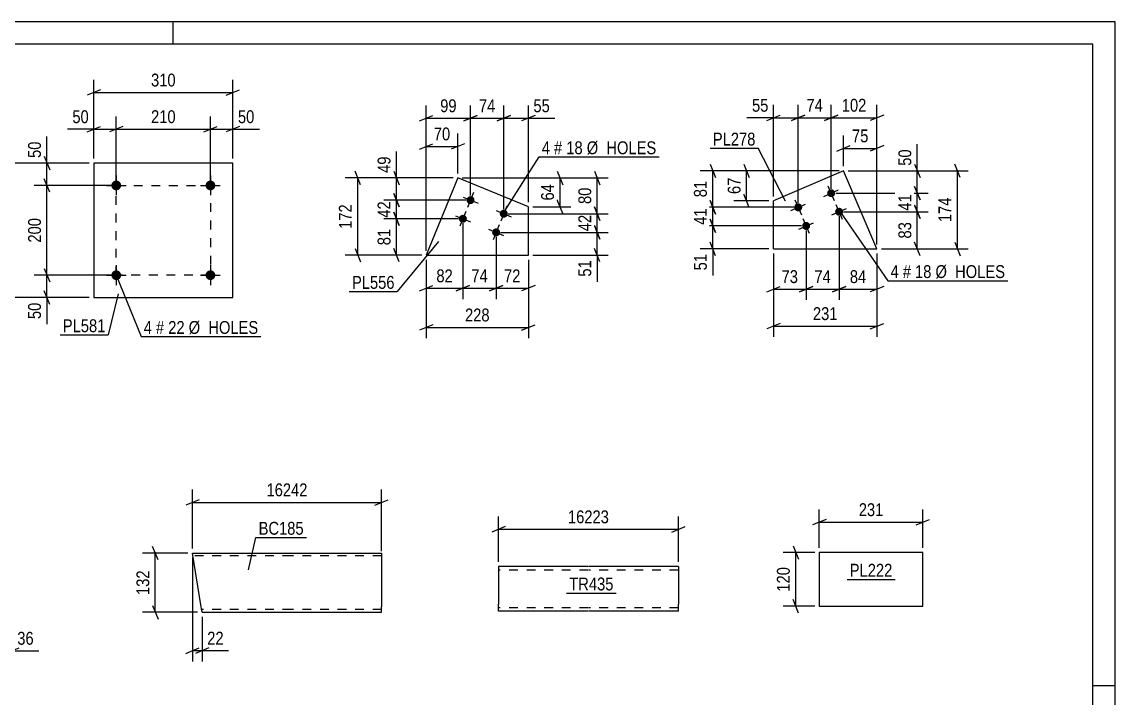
# Model space of a CAD drawing. Header units: millimetres. Extents: x 0 to 1797, y -6 to 560.
# Drawn here: x 176.3 to 420, y 146.3 to 297 of the extents above; entities that cross this region are included whole.
import ezdxf

# ---------------------------------------------------------------- set-up
doc = ezdxf.new("R2010")
doc.units = ezdxf.units.MM
doc.linetypes.add('DXK_LINE_DOT2', pattern=[3.9198, 1.9599, -1.9599])
doc.styles.add('Arial Narrow', font='ARIALN.TTF', dxfattribs={"height": 0.2})

# ---------------------------------------------------------------- blocks, each defined once
blk = doc.blocks.new('Unknown-814276781-1133')
at = {"color": 5, "linetype": 'Continuous'}
for p, q in [((420, 297), (0, 297)), ((210, 292), (210, 297)), ((420, 0), (420, 297)), ((415, 292), (5, 292)), ((415, 5), (415, 292)), ((420, 149), (415, 149))]:
    blk.add_line(p, q, dxfattribs=at)
blk = doc.blocks.new('Part-814276781-6972 - 6968')
at = {"color": 2, "linetype": 'Continuous'}
for p, q in [((354.05, 178.75), (354.05, 166.75)), ((377.13, 178.75), (354.05, 178.75)), ((377.13, 166.75), (377.13, 178.75)), ((354.05, 166.75), (377.13, 166.75))]:
    blk.add_line(p, q, dxfattribs=at)
blk = doc.blocks.new('Part-814276781-7066 - 7060')
at = {"color": 2, "linetype": 'Continuous'}
for p, q in [((273.45, 262.21), (266.43, 244.99)), ((289.2, 255.8), (273.45, 262.21)), ((289.2, 244.99), (289.2, 255.8)), ((266.43, 244.99), (289.2, 244.99))]:
    blk.add_line(p, q, dxfattribs=at)
blk = doc.blocks.new('Bolt-814276781-7099 - 7060')
at = {"linetype": 'Continuous'}
for points in [[(277.13, 256.93, -1), (275.47, 257.61, -1)], [(275.43, 252.77, -1), (273.77, 253.45, -1)], [(284.54, 253.91, -1), (282.87, 254.59, -1)], [(282.84, 249.75, -1), (281.18, 250.43, -1)]]:
    blk.add_hatch(color=1, dxfattribs=at).paths.add_polyline_path(points)
at = {"color": 1, "linetype": 'Continuous'}
for p, q in [((276.98, 258.94), (275.62, 255.61)), ((274.63, 257.95), (277.97, 256.59)), ((284.39, 255.92), (283.03, 252.59)), ((272.93, 253.79), (276.27, 252.43)), ((275.28, 254.77), (273.92, 251.44)), ((282.04, 254.93), (285.37, 253.57)), ((282.69, 251.75), (281.33, 248.42)), ((280.34, 250.77), (283.68, 249.41))]:
    blk.add_line(p, q, dxfattribs=at)
blk = doc.blocks.new('Part-814276781-12840 - 12839')
at = {"color": 2, "linetype": 'Continuous'}
for p, q in [((214.31, 178.6), (236.37, 178.6)), ((216.28, 166.6), (214.31, 178.6)), ((236.47, 178.6), (256.47, 178.6)), ((256.47, 178.6), (256.47, 178.51)), ((256.47, 178.51), (256.47, 177.86)), ((256.47, 177.86), (256.47, 166.6)), ((216.42, 165.75), (216.28, 166.6)), ((216.46, 165.49), (216.42, 165.75)), ((256.47, 165.4), (256.47, 166.6)), ((216.47, 165.4), (216.46, 165.49)), ((216.47, 165.4), (236.37, 165.4)), ((236.47, 165.4), (256.47, 165.4))]:
    blk.add_line(p, q, dxfattribs=at)
at = {"color": 7, "linetype": 'DXK_LINE_DOT2'}
for p, q in [((236.37, 178), (214.41, 178)), ((256.47, 178), (236.47, 178)), ((256.47, 178.25), (256.47, 177.86)), ((236.37, 166), (216.37, 166)), ((216.47, 165.4), (216.42, 165.75)), ((256.47, 166), (236.47, 166)), ((256.47, 165.49), (256.47, 165.75)), ((256.47, 165.4), (256.47, 165.49))]:
    blk.add_line(p, q, dxfattribs=at)
blk = doc.blocks.new('Part-814276781-1967 - 1957')
at = {"color": 2, "linetype": 'Continuous'}
for p, q in [((302.54, 175.63), (282.54, 175.63)), ((282.54, 175.63), (282.54, 167.23)), ((322.64, 175.63), (302.64, 175.63)), ((322.64, 175.63), (322.64, 167.23)), ((282.54, 166.1), (282.54, 167.23)), ((282.54, 165.63), (282.54, 166.1)), ((322.64, 165.63), (322.64, 167.23)), ((302.54, 165.63), (282.54, 165.63)), ((322.64, 165.63), (302.64, 165.63))]:
    blk.add_line(p, q, dxfattribs=at)
at = {"color": 7, "linetype": 'DXK_LINE_DOT2'}
for p, q in [((282.54, 175.51), (282.54, 174.03)), ((302.54, 174.83), (282.54, 174.83)), ((322.64, 174.83), (302.64, 174.83)), ((282.54, 166.49), (282.54, 167.23)), ((282.54, 166.43), (282.54, 166.49)), ((282.54, 166.43), (282.54, 166.49)), ((282.54, 166.1), (282.54, 166.49)), ((302.54, 166.43), (282.54, 166.43)), ((322.64, 166.43), (302.64, 166.43)), ((322.64, 166.49), (322.64, 166.93)), ((322.64, 166.43), (322.64, 166.49))]:
    blk.add_line(p, q, dxfattribs=at)
blk = doc.blocks.new('Bolt-814276781-6824 - 6785')
at = {"linetype": 'Continuous'}
for points in [[(198.42, 240.54, -1), (196.22, 240.54, -1)], [(219.42, 240.54, -1), (217.22, 240.54, -1)]]:
    blk.add_hatch(color=1, dxfattribs=at).paths.add_polyline_path(points)
at = {"color": 1, "linetype": 'Continuous'}
for p, q in [((197.32, 242.74), (197.32, 238.34)), ((218.32, 242.74), (218.32, 238.34)), ((195.12, 240.54), (199.52, 240.54)), ((216.12, 240.54), (220.52, 240.54))]:
    blk.add_line(p, q, dxfattribs=at)
blk = doc.blocks.new('Part-814276781-6791 - 6785')
at = {"color": 2, "linetype": 'Continuous'}
for p, q in [((223.32, 265.54), (192.32, 265.54)), ((192.32, 265.54), (192.32, 235.54)), ((223.32, 235.54), (223.32, 265.54)), ((192.32, 235.54), (223.32, 235.54))]:
    blk.add_line(p, q, dxfattribs=at)
blk = doc.blocks.new('Bolt-814276781-6829 - 6785')
at = {"linetype": 'Continuous'}
for points in [[(198.42, 260.54, -1), (196.22, 260.54, -1)], [(219.42, 260.54, -1), (217.22, 260.54, -1)]]:
    blk.add_hatch(color=1, dxfattribs=at).paths.add_polyline_path(points)
at = {"color": 1, "linetype": 'Continuous'}
for p, q in [((197.32, 262.74), (197.32, 258.34)), ((218.32, 262.74), (218.32, 258.34)), ((195.12, 260.54), (199.52, 260.54)), ((216.12, 260.54), (220.52, 260.54))]:
    blk.add_line(p, q, dxfattribs=at)
blk = doc.blocks.new('Bolt-814276781-12392 - 12390')
at = {"linetype": 'Continuous'}
for points in [[(357.52, 259.17, -1), (355.87, 258.46, -1)], [(350.17, 256.02, -1), (348.51, 255.31, -1)], [(359.29, 255.03, -1), (357.64, 254.33, -1)], [(351.94, 251.88, -1), (350.29, 251.18, -1)]]:
    blk.add_hatch(color=1, dxfattribs=at).paths.add_polyline_path(points)
at = {"color": 1, "linetype": 'Continuous'}
for p, q in [((355.04, 258.11), (358.35, 259.53)), ((355.99, 260.47), (357.4, 257.16)), ((347.69, 254.96), (351, 256.38)), ((348.63, 257.32), (350.05, 254.01)), ((357.76, 256.33), (359.18, 253.03)), ((356.81, 253.97), (360.12, 255.39)), ((349.46, 250.82), (352.77, 252.24)), ((350.41, 253.19), (351.82, 249.88))]:
    blk.add_line(p, q, dxfattribs=at)
blk = doc.blocks.new('Part-814276781-12391 - 12390')
at = {"color": 2, "linetype": 'Continuous'}
for p, q in [((359.45, 263.81), (343.83, 257.11)), ((366.91, 246.39), (359.45, 263.81)), ((343.83, 246.39), (343.83, 257.11)), ((343.83, 246.39), (366.91, 246.39))]:
    blk.add_line(p, q, dxfattribs=at)
blk = doc.blocks.new('Rectangle-814276781-6938 - 6785')
at = {"color": 1, "linetype": 'DXK_LINE_DOT2'}
blk.add_lwpolyline([(197.32, 260.54), (218.32, 260.54), (218.32, 240.54), (197.32, 240.54), (197.32, 260.54)], close=True, dxfattribs=at)
blk = doc.blocks.new('StraightDimension-814276781-6974 - 6968')
at = {"color": 7, "linetype": 'Continuous'}
for p, q in [((353.05, 178.75), (345.96, 178.75)), ((348.21, 180.25), (349.41, 177.25)), ((348.81, 166.75), (348.81, 178.75)), ((349.41, 165.25), (348.21, 168.25)), ((353.05, 166.75), (345.96, 166.75))]:
    blk.add_line(p, q, dxfattribs=at)
at = {"color": 0}
blk.add_wipeout([(348.06, 176.1), (343.86, 176.1), (343.86, 169.41), (348.06, 169.41)], dxfattribs=at)
at = {"color": 3, "style": 'Arial Narrow'}
blk.add_text('120', height=2.863, rotation=90.0002, dxfattribs=at).set_placement((347.46, 170.01))
blk = doc.blocks.new('StraightDimension-814276781-6985 - 6968')
at = {"color": 7, "linetype": 'Continuous'}
for p, q in [((354.05, 179.75), (354.05, 188.34)), ((377.13, 179.75), (377.13, 188.34)), ((355.55, 186.09), (352.55, 184.89)), ((354.05, 185.49), (377.13, 185.49)), ((375.63, 184.89), (378.63, 186.09))]:
    blk.add_line(p, q, dxfattribs=at)
at = {"color": 0}
blk.add_wipeout([(368.93, 186.24), (368.93, 190.44), (362.25, 190.44), (362.25, 186.24)], dxfattribs=at)
at = {"color": 3, "style": 'Arial Narrow'}
blk.add_text('231', height=2.863, dxfattribs=at).set_placement((362.85, 186.84))
blk = doc.blocks.new('StraightDimension-814276781-5788 - 5767')
at = {"color": 7, "linetype": 'Continuous'}
for p, q in [((174.13, 173.75), (174.13, 154.43)), ((170.49, 163.75), (170.49, 154.43)), ((168.99, 156.23), (171.99, 157.43)), ((170.49, 156.83), (174.13, 156.83)), ((175.63, 157.43), (172.63, 156.23))]:
    blk.add_line(p, q, dxfattribs=at)
at = {"color": 0}
blk.add_wipeout([(179.51, 157.58), (179.51, 161.78), (174.66, 161.78), (174.66, 157.58)], dxfattribs=at)
at = {"color": 7, "linetype": 'Continuous'}
blk.add_line((174.13, 156.83), (180.04, 156.83), dxfattribs=at)
blk.add_line((174.13, 156.83), (180.04, 156.83), dxfattribs=at)
at = {"color": 3, "style": 'Arial Narrow'}
blk.add_text('36', height=2.863, dxfattribs=at).set_placement((175.26, 158.18))
blk = doc.blocks.new('StraightDimension-814276781-7113 - 7060')
at = {"color": 7, "linetype": 'Continuous'}
for p, q in [((295.65, 263.71), (296.85, 260.71)), ((274.45, 262.21), (298.65, 262.21)), ((296.25, 255.8), (296.25, 262.21)), ((296.85, 254.3), (295.65, 257.3)), ((290.2, 255.8), (298.65, 255.8))]:
    blk.add_line(p, q, dxfattribs=at)
at = {"color": 0}
blk.add_wipeout([(295.5, 261.43), (291.3, 261.43), (291.3, 256.58), (295.5, 256.58)], dxfattribs=at)
at = {"color": 3, "style": 'Arial Narrow'}
blk.add_text('64', height=2.863, rotation=90.0002, dxfattribs=at).set_placement((294.9, 257.18))
blk = doc.blocks.new('StraightDimension-814276781-7122 - 7060')
at = {"color": 7, "linetype": 'Continuous'}
for p, q in [((251.77, 260.71), (250.57, 263.71)), ((272.45, 262.21), (248.32, 262.21)), ((251.17, 244.99), (251.17, 262.21)), ((250.57, 246.49), (251.77, 243.49)), ((265.43, 244.99), (248.32, 244.99))]:
    blk.add_line(p, q, dxfattribs=at)
at = {"color": 0}
blk.add_wipeout([(250.42, 256.94), (246.22, 256.94), (246.22, 250.26), (250.42, 250.26)], dxfattribs=at)
at = {"color": 3, "style": 'Arial Narrow'}
blk.add_text('172', height=2.863, rotation=90.0002, dxfattribs=at).set_placement((249.82, 250.86))
blk = doc.blocks.new('StraightDimension-814276781-7101 - 7060')
at = {"color": 7, "linetype": 'Continuous'}
for p, q in [((266.43, 245.99), (266.43, 272.09)), ((273.45, 263.21), (273.45, 272.09)), ((264.93, 268.64), (267.93, 269.84)), ((266.43, 269.24), (273.45, 269.24)), ((274.95, 269.84), (271.95, 268.64))]:
    blk.add_line(p, q, dxfattribs=at)
at = {"color": 0}
blk.add_wipeout([(272.37, 269.99), (272.37, 274.19), (267.51, 274.19), (267.51, 269.99)], dxfattribs=at)
at = {"color": 3, "style": 'Arial Narrow'}
blk.add_text('70', height=2.863, dxfattribs=at).set_placement((268.11, 270.59))
blk = doc.blocks.new('StraightDimension-814276781-7108 - 7060')
at = {"color": 7, "linetype": 'Continuous'}
for p, q in [((266.43, 243.99), (266.43, 226.49)), ((289.2, 243.99), (289.2, 226.49)), ((267.93, 229.49), (264.93, 228.29)), ((287.7, 228.29), (290.7, 229.49)), ((266.43, 228.89), (289.2, 228.89))]:
    blk.add_line(p, q, dxfattribs=at)
at = {"color": 0}
blk.add_wipeout([(281.16, 229.64), (281.16, 233.84), (274.47, 233.84), (274.47, 229.64)], dxfattribs=at)
at = {"color": 3, "style": 'Arial Narrow'}
blk.add_text('228', height=2.863, dxfattribs=at).set_placement((275.07, 230.24))
blk = doc.blocks.new('StraightDimension-814276781-7204 - 7060')
at = {"color": 7, "linetype": 'Continuous'}
for p, q in [((259.2, 258.77), (260.4, 255.77)), ((275.3, 257.27), (256.95, 257.27)), ((259.8, 253.11), (259.8, 257.27)), ((260.4, 251.61), (259.2, 254.61)), ((273.6, 253.11), (256.95, 253.11))]:
    blk.add_line(p, q, dxfattribs=at)
at = {"color": 0}
blk.add_wipeout([(259.05, 257.62), (254.85, 257.62), (254.85, 252.76), (259.05, 252.76)], dxfattribs=at)
at = {"color": 3, "style": 'Arial Narrow'}
blk.add_text('42', height=2.863, rotation=90.0002, dxfattribs=at).set_placement((258.45, 253.36))
blk = doc.blocks.new('StraightDimension-814276781-7129 - 7060')
at = {"color": 7, "linetype": 'Continuous'}
for p, q in [((266.43, 245.99), (266.43, 278.37)), ((276.3, 258.27), (276.3, 278.37)), ((264.93, 274.92), (267.93, 276.12)), ((266.43, 275.52), (276.3, 275.52)), ((277.8, 276.12), (274.8, 274.92))]:
    blk.add_line(p, q, dxfattribs=at)
at = {"color": 0}
blk.add_wipeout([(273.79, 276.27), (273.79, 280.47), (268.94, 280.47), (268.94, 276.27)], dxfattribs=at)
at = {"color": 3, "style": 'Arial Narrow'}
blk.add_text('99', height=2.863, dxfattribs=at).set_placement((269.54, 276.87))
blk = doc.blocks.new('StraightDimension-814276781-7135 - 7060')
at = {"color": 7, "linetype": 'Continuous'}
for p, q in [((276.3, 258.27), (276.3, 278.37)), ((283.71, 255.25), (283.71, 278.37)), ((274.8, 274.92), (277.8, 276.12)), ((276.3, 275.52), (283.71, 275.52)), ((285.21, 276.12), (282.21, 274.92))]:
    blk.add_line(p, q, dxfattribs=at)
at = {"color": 0}
blk.add_wipeout([(282.43, 276.27), (282.43, 280.47), (277.58, 280.47), (277.58, 276.27)], dxfattribs=at)
at = {"color": 3, "style": 'Arial Narrow'}
blk.add_text('74', height=2.863, dxfattribs=at).set_placement((278.18, 276.87))
blk = doc.blocks.new('StraightDimension-814276781-7143 - 7060')
at = {"color": 7, "linetype": 'Continuous'}
for p, q in [((283.71, 255.25), (283.71, 278.37)), ((289.2, 256.8), (289.2, 278.37)), ((282.21, 274.92), (285.21, 276.12)), ((283.71, 275.52), (289.2, 275.52)), ((290.7, 276.12), (287.7, 274.92))]:
    blk.add_line(p, q, dxfattribs=at)
at = {"color": 0}
blk.add_wipeout([(294.58, 276.27), (294.58, 280.47), (289.72, 280.47), (289.72, 276.27)], dxfattribs=at)
at = {"color": 7, "linetype": 'Continuous'}
blk.add_line((289.2, 275.52), (295.1, 275.52), dxfattribs=at)
blk.add_line((289.2, 275.52), (295.1, 275.52), dxfattribs=at)
at = {"color": 3, "style": 'Arial Narrow'}
blk.add_text('55', height=2.863, dxfattribs=at).set_placement((290.32, 276.87))
blk = doc.blocks.new('StraightDimension-814276781-7152 - 7060')
at = {"color": 7, "linetype": 'Continuous'}
for p, q in [((274.6, 252.11), (274.6, 235.22)), ((266.43, 243.99), (266.43, 235.22)), ((264.93, 237.02), (267.93, 238.22)), ((266.43, 237.62), (274.6, 237.62)), ((276.1, 238.22), (273.1, 237.02))]:
    blk.add_line(p, q, dxfattribs=at)
at = {"color": 0}
blk.add_wipeout([(272.94, 238.37), (272.94, 242.57), (268.09, 242.57), (268.09, 238.37)], dxfattribs=at)
at = {"color": 3, "style": 'Arial Narrow'}
blk.add_text('82', height=2.863, dxfattribs=at).set_placement((268.69, 238.97))
blk = doc.blocks.new('StraightDimension-814276781-7158 - 7060')
at = {"color": 7, "linetype": 'Continuous'}
for p, q in [((274.6, 252.11), (274.6, 235.22)), ((282.01, 249.09), (282.01, 235.22)), ((273.1, 237.02), (276.1, 238.22)), ((274.6, 237.62), (282.01, 237.62)), ((283.51, 238.22), (280.51, 237.02))]:
    blk.add_line(p, q, dxfattribs=at)
at = {"color": 0}
blk.add_wipeout([(280.73, 238.37), (280.73, 242.57), (275.88, 242.57), (275.88, 238.37)], dxfattribs=at)
at = {"color": 3, "style": 'Arial Narrow'}
blk.add_text('74', height=2.863, dxfattribs=at).set_placement((276.48, 238.97))
blk = doc.blocks.new('StraightDimension-814276781-7166 - 7060')
at = {"color": 7, "linetype": 'Continuous'}
for p, q in [((282.01, 249.09), (282.01, 235.22)), ((289.2, 243.99), (289.2, 235.22)), ((280.51, 237.02), (283.51, 238.22)), ((282.01, 237.62), (289.2, 237.62)), ((290.7, 238.22), (287.7, 237.02))]:
    blk.add_line(p, q, dxfattribs=at)
at = {"color": 0}
blk.add_wipeout([(288.03, 238.37), (288.03, 242.57), (283.17, 242.57), (283.17, 238.37)], dxfattribs=at)
at = {"color": 3, "style": 'Arial Narrow'}
blk.add_text('72', height=2.863, dxfattribs=at).set_placement((283.77, 238.97))
blk = doc.blocks.new('StraightDimension-814276781-7173 - 7060')
at = {"color": 7, "linetype": 'Continuous'}
for p, q in [((284.71, 254.25), (306.95, 254.25)), ((303.95, 255.75), (305.15, 252.75)), ((304.55, 250.09), (304.55, 254.25)), ((305.15, 248.59), (303.95, 251.59)), ((283.01, 250.09), (306.95, 250.09))]:
    blk.add_line(p, q, dxfattribs=at)
at = {"color": 0}
blk.add_wipeout([(303.8, 254.6), (299.6, 254.6), (299.6, 249.74), (303.8, 249.74)], dxfattribs=at)
at = {"color": 3, "style": 'Arial Narrow'}
blk.add_text('42', height=2.863, rotation=90.0002, dxfattribs=at).set_placement((303.2, 250.34))
blk = doc.blocks.new('StraightDimension-814276781-7181 - 7060')
at = {"color": 7, "linetype": 'Continuous'}
for p, q in [((303.95, 251.59), (305.15, 248.59)), ((283.01, 250.09), (306.95, 250.09)), ((304.55, 244.99), (304.55, 250.09)), ((305.15, 243.49), (303.95, 246.49)), ((290.2, 244.99), (306.95, 244.99))]:
    blk.add_line(p, q, dxfattribs=at)
at = {"color": 0}
blk.add_wipeout([(303.8, 244.46), (299.6, 244.46), (299.6, 239.61), (303.8, 239.61)], dxfattribs=at)
at = {"color": 7, "linetype": 'Continuous'}
blk.add_line((304.55, 244.99), (304.55, 239.08), dxfattribs=at)
blk.add_line((304.55, 244.99), (304.55, 239.08), dxfattribs=at)
at = {"color": 3, "style": 'Arial Narrow'}
blk.add_text('51', height=2.863, rotation=90.0002, dxfattribs=at).set_placement((303.2, 240.21))
blk = doc.blocks.new('StraightDimension-814276781-7187 - 7060')
at = {"color": 7, "linetype": 'Continuous'}
for p, q in [((303.95, 263.71), (305.15, 260.71)), ((274.45, 262.21), (306.95, 262.21)), ((304.55, 254.25), (304.55, 262.21)), ((284.71, 254.25), (306.95, 254.25)), ((305.15, 252.75), (303.95, 255.75))]:
    blk.add_line(p, q, dxfattribs=at)
at = {"color": 0}
blk.add_wipeout([(303.8, 260.66), (299.6, 260.66), (299.6, 255.81), (303.8, 255.81)], dxfattribs=at)
at = {"color": 3, "style": 'Arial Narrow'}
blk.add_text('80', height=2.863, rotation=90.0002, dxfattribs=at).set_placement((303.2, 256.41))
blk = doc.blocks.new('StraightDimension-814276781-7196 - 7060')
at = {"color": 7, "linetype": 'Continuous'}
for p, q in [((259.2, 263.71), (260.4, 260.71)), ((272.45, 262.21), (256.95, 262.21)), ((259.8, 257.27), (259.8, 262.21)), ((260.4, 255.77), (259.2, 258.77)), ((275.3, 257.27), (256.95, 257.27))]:
    blk.add_line(p, q, dxfattribs=at)
at = {"color": 0}
blk.add_wipeout([(259.05, 267.6), (254.85, 267.6), (254.85, 262.74), (259.05, 262.74)], dxfattribs=at)
at = {"color": 7, "linetype": 'Continuous'}
blk.add_line((259.8, 262.21), (259.8, 268.12), dxfattribs=at)
blk.add_line((259.8, 262.21), (259.8, 268.12), dxfattribs=at)
at = {"color": 3, "style": 'Arial Narrow'}
blk.add_text('49', height=2.863, rotation=90.0002, dxfattribs=at).set_placement((258.45, 263.34))
blk = doc.blocks.new('StraightDimension-814276781-7212 - 7060')
at = {"color": 7, "linetype": 'Continuous'}
for p, q in [((259.2, 254.61), (260.4, 251.61)), ((273.6, 253.11), (256.95, 253.11)), ((259.8, 244.99), (259.8, 253.11)), ((260.4, 243.49), (259.2, 246.49)), ((265.43, 244.99), (256.95, 244.99))]:
    blk.add_line(p, q, dxfattribs=at)
at = {"color": 0}
blk.add_wipeout([(259.05, 251.48), (254.85, 251.48), (254.85, 246.62), (259.05, 246.62)], dxfattribs=at)
at = {"color": 3, "style": 'Arial Narrow'}
blk.add_text('81', height=2.863, rotation=90.0002, dxfattribs=at).set_placement((258.45, 247.22))
blk = doc.blocks.new('StraightDimension-814276781-12865 - 12839')
at = {"color": 7, "linetype": 'Continuous'}
for p, q in [((214.31, 179.6), (214.31, 192.76)), ((256.47, 179), (256.47, 192.76)), ((215.81, 190.51), (212.81, 189.31)), ((254.97, 189.31), (257.97, 190.51)), ((214.31, 189.91), (256.47, 189.91))]:
    blk.add_line(p, q, dxfattribs=at)
at = {"color": 0}
blk.add_wipeout([(240.56, 190.66), (240.56, 194.86), (230.22, 194.86), (230.22, 190.66)], dxfattribs=at)
at = {"color": 3, "style": 'Arial Narrow'}
blk.add_text('16242', height=2.863, dxfattribs=at).set_placement((230.82, 191.26))
blk = doc.blocks.new('StraightDimension-814276781-12902 - 12839')
at = {"color": 7, "linetype": 'Continuous'}
for p, q in [((213.31, 178.6), (203.18, 178.6)), ((206.63, 177.1), (205.43, 180.1)), ((206.03, 165.4), (206.03, 178.6)), ((205.43, 166.9), (206.63, 163.9)), ((215.47, 165.4), (203.18, 165.4))]:
    blk.add_line(p, q, dxfattribs=at)
at = {"color": 0}
blk.add_wipeout([(205.28, 175.34), (201.08, 175.34), (201.08, 168.66), (205.28, 168.66)], dxfattribs=at)
at = {"color": 3, "style": 'Arial Narrow'}
blk.add_text('132', height=2.863, rotation=90.0002, dxfattribs=at).set_placement((204.68, 169.26))
blk = doc.blocks.new('StraightDimension-814276781-12884 - 12839')
at = {"color": 7, "linetype": 'Continuous'}
for p, q in [((214.31, 177.6), (214.31, 154.46)), ((216.47, 164.4), (216.47, 154.46)), ((212.81, 156.26), (215.81, 157.46)), ((214.31, 156.86), (216.47, 156.86)), ((217.97, 157.46), (214.97, 156.26))]:
    blk.add_line(p, q, dxfattribs=at)
at = {"color": 0}
blk.add_wipeout([(221.85, 157.61), (221.85, 161.81), (217, 161.81), (217, 157.61)], dxfattribs=at)
at = {"color": 7, "linetype": 'Continuous'}
blk.add_line((216.47, 156.86), (222.38, 156.86), dxfattribs=at)
blk.add_line((216.47, 156.86), (222.38, 156.86), dxfattribs=at)
at = {"color": 3, "style": 'Arial Narrow'}
blk.add_text('22', height=2.863, dxfattribs=at).set_placement((217.6, 158.21))
blk = doc.blocks.new('StraightDimension-814276781-2046 - 1957')
at = {"color": 7, "linetype": 'Continuous'}
for p, q in [((282.54, 176.63), (282.54, 186.75)), ((322.64, 176.63), (322.64, 186.75)), ((284.04, 184.5), (281.04, 183.3)), ((282.54, 183.9), (322.64, 183.9)), ((321.14, 183.3), (324.14, 184.5))]:
    blk.add_line(p, q, dxfattribs=at)
at = {"color": 0}
blk.add_wipeout([(307.76, 184.65), (307.76, 188.85), (297.42, 188.85), (297.42, 184.65)], dxfattribs=at)
at = {"color": 3, "style": 'Arial Narrow'}
blk.add_text('16223', height=2.863, dxfattribs=at).set_placement((298.02, 185.25))
blk = doc.blocks.new('StraightDimension-814276781-6831 - 6785')
at = {"color": 7, "linetype": 'Continuous'}
for p, q in [((181.28, 267.04), (182.48, 264.04)), ((191.32, 265.54), (179.03, 265.54)), ((181.88, 260.54), (181.88, 265.54)), ((182.48, 259.04), (181.28, 262.04)), ((196.32, 260.54), (179.03, 260.54))]:
    blk.add_line(p, q, dxfattribs=at)
at = {"color": 0}
blk.add_wipeout([(181.13, 270.92), (176.93, 270.92), (176.93, 266.07), (181.13, 266.07)], dxfattribs=at)
at = {"color": 7, "linetype": 'Continuous'}
blk.add_line((181.88, 265.54), (181.88, 271.45), dxfattribs=at)
blk.add_line((181.88, 265.54), (181.88, 271.45), dxfattribs=at)
at = {"color": 3, "style": 'Arial Narrow'}
blk.add_text('50', height=2.863, rotation=90.0002, dxfattribs=at).set_placement((180.53, 266.67))
blk = doc.blocks.new('StraightDimension-814276781-6844 - 6785')
at = {"color": 7, "linetype": 'Continuous'}
for p, q in [((182.48, 259.04), (181.28, 262.04)), ((196.32, 260.54), (179.03, 260.54)), ((181.88, 240.54), (181.88, 260.54)), ((181.28, 242.04), (182.48, 239.04)), ((196.32, 240.54), (179.03, 240.54))]:
    blk.add_line(p, q, dxfattribs=at)
at = {"color": 0}
blk.add_wipeout([(181.13, 253.89), (176.93, 253.89), (176.93, 247.2), (181.13, 247.2)], dxfattribs=at)
at = {"color": 3, "style": 'Arial Narrow'}
blk.add_text('200', height=2.863, rotation=90.0002, dxfattribs=at).set_placement((180.53, 247.8))
blk = doc.blocks.new('StraightDimension-814276781-6860 - 6785')
at = {"color": 7, "linetype": 'Continuous'}
for p, q in [((181.28, 242.04), (182.48, 239.04)), ((196.32, 240.54), (179.03, 240.54)), ((181.88, 235.54), (181.88, 240.54)), ((182.48, 234.04), (181.28, 237.04)), ((191.32, 235.54), (179.03, 235.54))]:
    blk.add_line(p, q, dxfattribs=at)
at = {"color": 0}
blk.add_wipeout([(181.13, 235.02), (176.93, 235.02), (176.93, 230.16), (181.13, 230.16)], dxfattribs=at)
at = {"color": 7, "linetype": 'Continuous'}
blk.add_line((181.88, 235.54), (181.88, 229.63), dxfattribs=at)
blk.add_line((181.88, 235.54), (181.88, 229.63), dxfattribs=at)
at = {"color": 3, "style": 'Arial Narrow'}
blk.add_text('50', height=2.863, rotation=90.0002, dxfattribs=at).set_placement((180.53, 230.76))
blk = doc.blocks.new('StraightDimension-814276781-6874 - 6785')
at = {"color": 7, "linetype": 'Continuous'}
for p, q in [((174.6, 264.04), (173.4, 267.04)), ((191.32, 265.54), (171.15, 265.54)), ((174, 235.54), (174, 265.54)), ((173.4, 237.04), (174.6, 234.04)), ((191.32, 235.54), (171.15, 235.54))]:
    blk.add_line(p, q, dxfattribs=at)
at = {"color": 0}
blk.add_wipeout([(173.25, 253.88), (169.05, 253.88), (169.05, 247.2), (173.25, 247.2)], dxfattribs=at)
at = {"color": 3, "style": 'Arial Narrow'}
blk.add_text('300', height=2.863, rotation=90.0002, dxfattribs=at).set_placement((172.65, 247.8))
blk = doc.blocks.new('StraightDimension-814276781-6885 - 6785')
at = {"color": 7, "linetype": 'Continuous'}
for p, q in [((218.32, 261.54), (218.32, 275.93)), ((223.32, 266.54), (223.32, 275.93)), ((216.82, 272.48), (219.82, 273.68)), ((218.32, 273.08), (223.32, 273.08)), ((224.82, 273.68), (221.82, 272.48))]:
    blk.add_line(p, q, dxfattribs=at)
at = {"color": 0}
blk.add_wipeout([(228.71, 273.83), (228.71, 278.03), (223.85, 278.03), (223.85, 273.83)], dxfattribs=at)
at = {"color": 7, "linetype": 'Continuous'}
blk.add_line((223.32, 273.08), (229.23, 273.08), dxfattribs=at)
blk.add_line((223.32, 273.08), (229.23, 273.08), dxfattribs=at)
at = {"color": 3, "style": 'Arial Narrow'}
blk.add_text('50', height=2.863, dxfattribs=at).set_placement((224.45, 274.43))
blk = doc.blocks.new('StraightDimension-814276781-6898 - 6785')
at = {"color": 7, "linetype": 'Continuous'}
for p, q in [((197.32, 261.54), (197.32, 275.93)), ((218.32, 261.54), (218.32, 275.93)), ((198.82, 273.68), (195.82, 272.48)), ((197.32, 273.08), (218.32, 273.08)), ((216.82, 272.48), (219.82, 273.68))]:
    blk.add_line(p, q, dxfattribs=at)
at = {"color": 0}
blk.add_wipeout([(211.17, 273.83), (211.17, 278.03), (204.48, 278.03), (204.48, 273.83)], dxfattribs=at)
at = {"color": 3, "style": 'Arial Narrow'}
blk.add_text('210', height=2.863, dxfattribs=at).set_placement((205.08, 274.43))
blk = doc.blocks.new('StraightDimension-814276781-6914 - 6785')
at = {"color": 7, "linetype": 'Continuous'}
for p, q in [((192.32, 266.54), (192.32, 275.93)), ((197.32, 261.54), (197.32, 275.93)), ((190.82, 272.48), (193.82, 273.68)), ((192.32, 273.08), (197.32, 273.08)), ((198.82, 273.68), (195.82, 272.48))]:
    blk.add_line(p, q, dxfattribs=at)
at = {"color": 0}
blk.add_wipeout([(191.8, 273.83), (191.8, 278.03), (186.94, 278.03), (186.94, 273.83)], dxfattribs=at)
at = {"color": 7, "linetype": 'Continuous'}
blk.add_line((192.32, 273.08), (186.42, 273.08), dxfattribs=at)
blk.add_line((192.32, 273.08), (186.42, 273.08), dxfattribs=at)
at = {"color": 3, "style": 'Arial Narrow'}
blk.add_text('50', height=2.863, dxfattribs=at).set_placement((187.54, 274.43))
blk = doc.blocks.new('StraightDimension-814276781-6928 - 6785')
at = {"color": 7, "linetype": 'Continuous'}
for p, q in [((192.32, 266.54), (192.32, 284.1)), ((223.32, 266.54), (223.32, 284.1)), ((193.82, 281.85), (190.82, 280.65)), ((192.32, 281.25), (223.32, 281.25)), ((221.82, 280.65), (224.82, 281.85))]:
    blk.add_line(p, q, dxfattribs=at)
at = {"color": 0}
blk.add_wipeout([(211.17, 282), (211.17, 286.2), (204.48, 286.2), (204.48, 282)], dxfattribs=at)
at = {"color": 3, "style": 'Arial Narrow'}
blk.add_text('310', height=2.863, dxfattribs=at).set_placement((205.08, 282.6))
blk = doc.blocks.new('StraightDimension-814276781-12447 - 12390')
at = {"color": 7, "linetype": 'Continuous'}
for p, q in [((358.45, 263.81), (335, 263.81)), ((337.25, 265.31), (338.45, 262.31)), ((337.85, 257.11), (337.85, 263.81)), ((338.45, 255.61), (337.25, 258.61)), ((342.83, 257.11), (335, 257.11))]:
    blk.add_line(p, q, dxfattribs=at)
at = {"color": 0}
blk.add_wipeout([(337.1, 262.89), (332.9, 262.89), (332.9, 258.03), (337.1, 258.03)], dxfattribs=at)
at = {"color": 3, "style": 'Arial Narrow'}
blk.add_text('67', height=2.863, rotation=90.0002, dxfattribs=at).set_placement((336.5, 258.63))
blk = doc.blocks.new('StraightDimension-814276781-12439 - 12390')
at = {"color": 7, "linetype": 'Continuous'}
for p, q in [((359.45, 264.81), (359.45, 271.66)), ((366.91, 247.39), (366.91, 271.66)), ((357.95, 268.21), (360.95, 269.41)), ((359.45, 268.81), (366.91, 268.81)), ((368.41, 269.41), (365.41, 268.21))]:
    blk.add_line(p, q, dxfattribs=at)
at = {"color": 0}
blk.add_wipeout([(365.61, 269.56), (365.61, 273.76), (360.75, 273.76), (360.75, 269.56)], dxfattribs=at)
at = {"color": 3, "style": 'Arial Narrow'}
blk.add_text('75', height=2.863, dxfattribs=at).set_placement((361.35, 270.16))
blk = doc.blocks.new('StraightDimension-814276781-12764 - 12390')
at = {"color": 7, "linetype": 'Continuous'}
for p, q in [((350.11, 251.53), (327.47, 251.53)), ((329.72, 253.03), (330.92, 250.03)), ((330.32, 246.39), (330.32, 251.53)), ((342.83, 246.39), (327.47, 246.39)), ((330.92, 244.89), (329.72, 247.89))]:
    blk.add_line(p, q, dxfattribs=at)
at = {"color": 0}
blk.add_wipeout([(329.57, 245.87), (325.37, 245.87), (325.37, 241.01), (329.57, 241.01)], dxfattribs=at)
at = {"color": 7, "linetype": 'Continuous'}
blk.add_line((330.32, 246.39), (330.32, 240.49), dxfattribs=at)
blk.add_line((330.32, 246.39), (330.32, 240.49), dxfattribs=at)
at = {"color": 3, "style": 'Arial Narrow'}
blk.add_text('51', height=2.863, rotation=90.0002, dxfattribs=at).set_placement((328.97, 241.61))
blk = doc.blocks.new('StraightDimension-814276781-12443 - 12390')
at = {"color": 7, "linetype": 'Continuous'}
for p, q in [((343.83, 245.39), (343.83, 226.79)), ((366.91, 245.39), (366.91, 226.79)), ((345.33, 229.79), (342.33, 228.59)), ((343.83, 229.19), (366.91, 229.19)), ((365.41, 228.59), (368.41, 229.79))]:
    blk.add_line(p, q, dxfattribs=at)
at = {"color": 0}
blk.add_wipeout([(358.71, 229.94), (358.71, 234.14), (352.03, 234.14), (352.03, 229.94)], dxfattribs=at)
at = {"color": 3, "style": 'Arial Narrow'}
blk.add_text('231', height=2.863, dxfattribs=at).set_placement((352.63, 230.54))
blk = doc.blocks.new('StraightDimension-814276781-12453 - 12390')
at = {"color": 7, "linetype": 'Continuous'}
for p, q in [((360.45, 263.81), (387.23, 263.81)), ((385.43, 262.31), (384.23, 265.31)), ((384.83, 246.39), (384.83, 263.81)), ((367.91, 246.39), (387.23, 246.39)), ((384.23, 247.89), (385.43, 244.89))]:
    blk.add_line(p, q, dxfattribs=at)
at = {"color": 0}
blk.add_wipeout([(384.08, 258.44), (379.88, 258.44), (379.88, 251.76), (384.08, 251.76)], dxfattribs=at)
at = {"color": 3, "style": 'Arial Narrow'}
blk.add_text('174', height=2.863, rotation=90.0002, dxfattribs=at).set_placement((383.48, 252.36))
blk = doc.blocks.new('StraightDimension-814276781-12733 - 12390')
at = {"color": 7, "linetype": 'Continuous'}
for p, q in [((358.47, 253.68), (358.47, 235.04)), ((366.91, 245.39), (366.91, 235.04)), ((356.97, 236.84), (359.97, 238.04)), ((358.47, 237.44), (366.91, 237.44)), ((368.41, 238.04), (365.41, 236.84))]:
    blk.add_line(p, q, dxfattribs=at)
at = {"color": 0}
blk.add_wipeout([(365.12, 238.19), (365.12, 242.39), (360.26, 242.39), (360.26, 238.19)], dxfattribs=at)
at = {"color": 3, "style": 'Arial Narrow'}
blk.add_text('84', height=2.863, dxfattribs=at).set_placement((360.86, 238.79))
blk = doc.blocks.new('StraightDimension-814276781-12734 - 12390')
at = {"color": 7, "linetype": 'Continuous'}
for p, q in [((358.47, 253.68), (358.47, 235.04)), ((351.11, 250.53), (351.11, 235.04)), ((349.61, 236.84), (352.61, 238.04)), ((351.11, 237.44), (358.47, 237.44)), ((359.97, 238.04), (356.97, 236.84))]:
    blk.add_line(p, q, dxfattribs=at)
at = {"color": 0}
blk.add_wipeout([(357.22, 238.19), (357.22, 242.39), (352.36, 242.39), (352.36, 238.19)], dxfattribs=at)
at = {"color": 3, "style": 'Arial Narrow'}
blk.add_text('74', height=2.863, dxfattribs=at).set_placement((352.96, 238.79))
blk = doc.blocks.new('StraightDimension-814276781-12735 - 12390')
at = {"color": 7, "linetype": 'Continuous'}
for p, q in [((351.11, 250.53), (351.11, 235.04)), ((343.83, 245.39), (343.83, 235.04)), ((342.33, 236.84), (345.33, 238.04)), ((343.83, 237.44), (351.11, 237.44)), ((352.61, 238.04), (349.61, 236.84))]:
    blk.add_line(p, q, dxfattribs=at)
at = {"color": 0}
blk.add_wipeout([(349.9, 238.19), (349.9, 242.39), (345.04, 242.39), (345.04, 238.19)], dxfattribs=at)
at = {"color": 3, "style": 'Arial Narrow'}
blk.add_text('73', height=2.863, dxfattribs=at).set_placement((345.64, 238.79))
blk = doc.blocks.new('StraightDimension-814276781-12762 - 12390')
at = {"color": 7, "linetype": 'Continuous'}
for p, q in [((358.45, 263.81), (327.47, 263.81)), ((329.72, 265.31), (330.92, 262.31)), ((330.32, 255.67), (330.32, 263.81)), ((330.92, 254.17), (329.72, 257.17)), ((348.34, 255.67), (327.47, 255.67))]:
    blk.add_line(p, q, dxfattribs=at)
at = {"color": 0}
blk.add_wipeout([(329.57, 262.16), (325.37, 262.16), (325.37, 257.31), (329.57, 257.31)], dxfattribs=at)
at = {"color": 3, "style": 'Arial Narrow'}
blk.add_text('81', height=2.863, rotation=90.0002, dxfattribs=at).set_placement((328.97, 257.91))
blk = doc.blocks.new('StraightDimension-814276781-12763 - 12390')
at = {"color": 7, "linetype": 'Continuous'}
for p, q in [((329.72, 257.17), (330.92, 254.17)), ((348.34, 255.67), (327.47, 255.67)), ((330.32, 251.53), (330.32, 255.67)), ((350.11, 251.53), (327.47, 251.53)), ((330.92, 250.03), (329.72, 253.03))]:
    blk.add_line(p, q, dxfattribs=at)
at = {"color": 0}
blk.add_wipeout([(329.57, 256.03), (325.37, 256.03), (325.37, 251.17), (329.57, 251.17)], dxfattribs=at)
at = {"color": 3, "style": 'Arial Narrow'}
blk.add_text('41', height=2.863, rotation=90.0002, dxfattribs=at).set_placement((328.97, 251.77))
blk = doc.blocks.new('StraightDimension-814276781-12785 - 12390')
at = {"color": 7, "linetype": 'Continuous'}
for p, q in [((360.45, 263.81), (378.3, 263.81)), ((375.3, 265.31), (376.5, 262.31)), ((375.9, 258.82), (375.9, 263.81)), ((357.7, 258.82), (378.3, 258.82)), ((376.5, 257.32), (375.3, 260.32))]:
    blk.add_line(p, q, dxfattribs=at)
at = {"color": 0}
blk.add_wipeout([(375.15, 269.19), (370.95, 269.19), (370.95, 264.33), (375.15, 264.33)], dxfattribs=at)
at = {"color": 7, "linetype": 'Continuous'}
blk.add_line((375.9, 263.81), (375.9, 269.71), dxfattribs=at)
blk.add_line((375.9, 263.81), (375.9, 269.71), dxfattribs=at)
at = {"color": 3, "style": 'Arial Narrow'}
blk.add_text('50', height=2.863, rotation=90.0002, dxfattribs=at).set_placement((374.55, 264.93))
blk = doc.blocks.new('StraightDimension-814276781-12786 - 12390')
at = {"color": 7, "linetype": 'Continuous'}
for p, q in [((357.7, 258.82), (378.3, 258.82)), ((375.3, 260.32), (376.5, 257.32)), ((375.9, 254.68), (375.9, 258.82)), ((376.5, 253.18), (375.3, 256.18)), ((359.47, 254.68), (378.3, 254.68))]:
    blk.add_line(p, q, dxfattribs=at)
at = {"color": 0}
blk.add_wipeout([(375.15, 259.18), (370.95, 259.18), (370.95, 254.32), (375.15, 254.32)], dxfattribs=at)
at = {"color": 3, "style": 'Arial Narrow'}
blk.add_text('41', height=2.863, rotation=90.0002, dxfattribs=at).set_placement((374.55, 254.92))
blk = doc.blocks.new('StraightDimension-814276781-12787 - 12390')
at = {"color": 7, "linetype": 'Continuous'}
for p, q in [((375.3, 256.18), (376.5, 253.18)), ((359.47, 254.68), (378.3, 254.68)), ((375.9, 246.39), (375.9, 254.68)), ((367.91, 246.39), (378.3, 246.39)), ((376.5, 244.89), (375.3, 247.89))]:
    blk.add_line(p, q, dxfattribs=at)
at = {"color": 0}
blk.add_wipeout([(375.15, 252.97), (370.95, 252.97), (370.95, 248.11), (375.15, 248.11)], dxfattribs=at)
at = {"color": 3, "style": 'Arial Narrow'}
blk.add_text('83', height=2.863, rotation=90.0002, dxfattribs=at).set_placement((374.55, 248.71))
blk = doc.blocks.new('StraightDimension-814276781-12808 - 12390')
at = {"color": 7, "linetype": 'Continuous'}
for p, q in [((356.7, 259.82), (356.7, 278.48)), ((366.91, 247.39), (366.91, 278.48)), ((355.2, 275.03), (358.2, 276.23)), ((356.7, 275.63), (366.91, 275.63)), ((368.41, 276.23), (365.41, 275.03))]:
    blk.add_line(p, q, dxfattribs=at)
at = {"color": 0}
blk.add_wipeout([(365.15, 276.38), (365.15, 280.58), (358.46, 280.58), (358.46, 276.38)], dxfattribs=at)
at = {"color": 3, "style": 'Arial Narrow'}
blk.add_text('102', height=2.863, dxfattribs=at).set_placement((359.06, 276.98))
blk = doc.blocks.new('StraightDimension-814276781-12809 - 12390')
at = {"color": 7, "linetype": 'Continuous'}
for p, q in [((349.34, 256.67), (349.34, 278.48)), ((356.7, 259.82), (356.7, 278.48)), ((347.84, 275.03), (350.84, 276.23)), ((349.34, 275.63), (356.7, 275.63)), ((358.2, 276.23), (355.2, 275.03))]:
    blk.add_line(p, q, dxfattribs=at)
at = {"color": 0}
blk.add_wipeout([(355.45, 276.38), (355.45, 280.58), (350.59, 280.58), (350.59, 276.38)], dxfattribs=at)
at = {"color": 3, "style": 'Arial Narrow'}
blk.add_text('74', height=2.863, dxfattribs=at).set_placement((351.19, 276.98))
blk = doc.blocks.new('StraightDimension-814276781-12810 - 12390')
at = {"color": 7, "linetype": 'Continuous'}
for p, q in [((343.83, 258.11), (343.83, 278.48)), ((349.34, 256.67), (349.34, 278.48)), ((342.33, 275.03), (345.33, 276.23)), ((343.83, 275.63), (349.34, 275.63)), ((350.84, 276.23), (347.84, 275.03))]:
    blk.add_line(p, q, dxfattribs=at)
at = {"color": 0}
blk.add_wipeout([(343.3, 276.38), (343.3, 280.58), (338.45, 280.58), (338.45, 276.38)], dxfattribs=at)
at = {"color": 7, "linetype": 'Continuous'}
blk.add_line((343.83, 275.63), (337.92, 275.63), dxfattribs=at)
blk.add_line((343.83, 275.63), (337.92, 275.63), dxfattribs=at)
at = {"color": 3, "style": 'Arial Narrow'}
blk.add_text('55', height=2.863, dxfattribs=at).set_placement((339.05, 276.98))
blk = doc.blocks.new('Mark-814276781-6970 - 6968')
at = {"color": 0}
blk.add_wipeout([(370.34, 173.35), (370.34, 176.35), (360.84, 176.35), (360.84, 173.35)], dxfattribs=at)
blk.add_wipeout([(370.34, 173.35), (370.34, 176.35), (360.84, 176.35), (360.84, 173.35)], dxfattribs=at)
at = {"color": 30, "linetype": 'Continuous'}
blk.add_line((360.24, 172.75), (370.94, 172.75), dxfattribs=at)
at = {"color": 3, "style": 'Arial Narrow'}
blk.add_text('PL222', height=2.863, dxfattribs=at).set_placement((360.84, 173.35))
blk = doc.blocks.new('Mark-814276781-7062 - 7060')
at = {"color": 0}
blk.add_wipeout([(259.37, 237.5), (259.37, 240.5), (249.87, 240.5), (249.87, 237.5)], dxfattribs=at)
blk.add_wipeout([(259.37, 237.5), (259.37, 240.5), (249.87, 240.5), (249.87, 237.5)], dxfattribs=at)
at = {"color": 30, "linetype": 'Continuous'}
for p in [(269.16, 248.05), (249.27, 236.9)]:
    blk.add_line(p, (259.97, 236.9), dxfattribs=at)
at = {"color": 3, "style": 'Arial Narrow'}
blk.add_text('PL556', height=2.863, dxfattribs=at).set_placement((249.87, 237.5))
blk = doc.blocks.new('Mark-814276781-7095 - 7060')
at = {"color": 0}
blk.add_wipeout([(294.02, 267.51), (294.02, 270.51), (292.19, 270.51), (292.19, 267.51)], dxfattribs=at)
blk.add_wipeout([(294.02, 267.51), (294.02, 270.51), (292.19, 270.51), (292.19, 267.51)], dxfattribs=at)
at = {"color": 7, "linetype": 'Continuous'}
blk.add_line((283.45, 254.09), (291.59, 266.91), dxfattribs=at)
at = {"color": 0}
blk.add_wipeout([(296.75, 267.51), (296.75, 270.51), (294.92, 270.51), (294.92, 267.51)], dxfattribs=at)
blk.add_wipeout([(296.75, 267.51), (296.75, 270.51), (294.92, 270.51), (294.92, 267.51)], dxfattribs=at)
at = {"color": 3, "style": 'Arial Narrow'}
blk.add_text('4', height=2.86, dxfattribs=at).set_placement((292.19, 267.51))
at = {"color": 0}
blk.add_wipeout([(301.31, 267.51), (301.31, 270.51), (297.65, 270.51), (297.65, 267.51)], dxfattribs=at)
blk.add_wipeout([(301.31, 267.51), (301.31, 270.51), (297.65, 270.51), (297.65, 267.51)], dxfattribs=at)
at = {"color": 3, "style": 'Arial Narrow'}
blk.add_text('#', height=2.86, dxfattribs=at).set_placement((294.92, 267.51))
at = {"color": 0}
blk.add_wipeout([(317.73, 267.51), (317.73, 270.51), (302.21, 270.51), (302.21, 267.51)], dxfattribs=at)
blk.add_wipeout([(317.73, 267.51), (317.73, 270.51), (302.21, 270.51), (302.21, 267.51)], dxfattribs=at)
at = {"color": 7, "linetype": 'Continuous'}
blk.add_line((291.59, 266.91), (318.33, 266.91), dxfattribs=at)
at = {"color": 3, "style": 'Arial Narrow'}
for s, p in [('18', (297.65, 267.51)), ('Ø  HOLES', (302.21, 267.51))]:
    blk.add_text(s, height=2.863, dxfattribs=at).set_placement(p)
blk = doc.blocks.new('Mark-814276781-12926 - 12839')
at = {"color": 0}
blk.add_wipeout([(239.11, 182.7), (239.11, 185.7), (229.06, 185.7), (229.06, 182.7)], dxfattribs=at)
blk.add_wipeout([(239.11, 182.7), (239.11, 185.7), (229.06, 185.7), (229.06, 182.7)], dxfattribs=at)
at = {"color": 30, "linetype": 'Continuous'}
for p, q in [((226.81, 174.87), (228.46, 182.1)), ((228.46, 182.1), (239.71, 182.1))]:
    blk.add_line(p, q, dxfattribs=at)
at = {"color": 3, "style": 'Arial Narrow'}
blk.add_text('BC185', height=2.863, dxfattribs=at).set_placement((229.06, 182.7))
blk = doc.blocks.new('Mark-814276781-1965 - 1957')
at = {"color": 0}
blk.add_wipeout([(308.18, 170.29), (308.18, 173.29), (298.31, 173.29), (298.31, 170.29)], dxfattribs=at)
blk.add_wipeout([(308.18, 170.29), (308.18, 173.29), (298.31, 173.29), (298.31, 170.29)], dxfattribs=at)
at = {"color": 30, "linetype": 'Continuous'}
blk.add_line((297.71, 169.69), (308.78, 169.69), dxfattribs=at)
at = {"color": 3, "style": 'Arial Narrow'}
blk.add_text('TR435', height=2.863, dxfattribs=at).set_placement((298.31, 170.29))
blk = doc.blocks.new('Mark-814276781-6787 - 6785')
at = {"color": 0}
blk.add_wipeout([(194.91, 227.84), (194.91, 230.84), (185.41, 230.84), (185.41, 227.84)], dxfattribs=at)
blk.add_wipeout([(194.91, 227.84), (194.91, 230.84), (185.41, 230.84), (185.41, 227.84)], dxfattribs=at)
at = {"color": 30, "linetype": 'Continuous'}
for p in [(197.72, 236.36), (184.81, 227.24)]:
    blk.add_line(p, (195.51, 227.24), dxfattribs=at)
at = {"color": 3, "style": 'Arial Narrow'}
blk.add_text('PL581', height=2.863, dxfattribs=at).set_placement((185.41, 227.84))
blk = doc.blocks.new('MarkSet-814276781-6957 - 6785')
at = {"color": 0}
blk.add_wipeout([(205.28, 227.46), (205.28, 230.46), (203.45, 230.46), (203.45, 227.46)], dxfattribs=at)
blk.add_wipeout([(205.28, 227.46), (205.28, 230.46), (203.45, 230.46), (203.45, 227.46)], dxfattribs=at)
at = {"color": 7, "linetype": 'Continuous'}
blk.add_line((197.32, 240.54), (202.85, 226.86), dxfattribs=at)
at = {"color": 0}
blk.add_wipeout([(208.01, 227.46), (208.01, 230.46), (206.18, 230.46), (206.18, 227.46)], dxfattribs=at)
blk.add_wipeout([(208.01, 227.46), (208.01, 230.46), (206.18, 230.46), (206.18, 227.46)], dxfattribs=at)
at = {"color": 3, "style": 'Arial Narrow'}
blk.add_text('4', height=2.86, dxfattribs=at).set_placement((203.45, 227.46))
at = {"color": 0}
blk.add_wipeout([(212.57, 227.46), (212.57, 230.46), (208.91, 230.46), (208.91, 227.46)], dxfattribs=at)
blk.add_wipeout([(212.57, 227.46), (212.57, 230.46), (208.91, 230.46), (208.91, 227.46)], dxfattribs=at)
at = {"color": 3, "style": 'Arial Narrow'}
blk.add_text('#', height=2.86, dxfattribs=at).set_placement((206.18, 227.46))
at = {"color": 0}
blk.add_wipeout([(228.99, 227.46), (228.99, 230.46), (213.47, 230.46), (213.47, 227.46)], dxfattribs=at)
blk.add_wipeout([(228.99, 227.46), (228.99, 230.46), (213.47, 230.46), (213.47, 227.46)], dxfattribs=at)
at = {"color": 7, "linetype": 'Continuous'}
blk.add_line((202.85, 226.86), (229.59, 226.86), dxfattribs=at)
at = {"color": 3, "style": 'Arial Narrow'}
for s, p in [('22', (208.91, 227.46)), ('Ø  HOLES', (213.47, 227.46))]:
    blk.add_text(s, height=2.863, dxfattribs=at).set_placement(p)
blk = doc.blocks.new('Mark-814276781-13141 - 12390')
at = {"color": 0}
blk.add_wipeout([(371.76, 239.91), (371.76, 242.91), (369.93, 242.91), (369.93, 239.91)], dxfattribs=at)
blk.add_wipeout([(371.76, 239.91), (371.76, 242.91), (369.93, 242.91), (369.93, 239.91)], dxfattribs=at)
at = {"color": 7, "linetype": 'Continuous'}
blk.add_line((358.57, 254.89), (369.33, 239.31), dxfattribs=at)
at = {"color": 0}
blk.add_wipeout([(374.49, 239.91), (374.49, 242.91), (372.66, 242.91), (372.66, 239.91)], dxfattribs=at)
blk.add_wipeout([(374.49, 239.91), (374.49, 242.91), (372.66, 242.91), (372.66, 239.91)], dxfattribs=at)
at = {"color": 3, "style": 'Arial Narrow'}
blk.add_text('4', height=2.86, dxfattribs=at).set_placement((369.93, 239.91))
at = {"color": 0}
blk.add_wipeout([(379.05, 239.91), (379.05, 242.91), (375.39, 242.91), (375.39, 239.91)], dxfattribs=at)
blk.add_wipeout([(379.05, 239.91), (379.05, 242.91), (375.39, 242.91), (375.39, 239.91)], dxfattribs=at)
at = {"color": 3, "style": 'Arial Narrow'}
blk.add_text('#', height=2.86, dxfattribs=at).set_placement((372.66, 239.91))
at = {"color": 0}
blk.add_wipeout([(395.47, 239.91), (395.47, 242.91), (379.95, 242.91), (379.95, 239.91)], dxfattribs=at)
blk.add_wipeout([(395.47, 239.91), (395.47, 242.91), (379.95, 242.91), (379.95, 239.91)], dxfattribs=at)
at = {"color": 7, "linetype": 'Continuous'}
blk.add_line((369.33, 239.31), (396.07, 239.31), dxfattribs=at)
at = {"color": 3, "style": 'Arial Narrow'}
for s, p in [('18', (375.39, 239.91)), ('Ø  HOLES', (379.95, 239.91))]:
    blk.add_text(s, height=2.863, dxfattribs=at).set_placement(p)
blk = doc.blocks.new('Mark-814276781-13133 - 12390')
at = {"color": 0}
blk.add_wipeout([(339.82, 269.44), (339.82, 272.44), (330.32, 272.44), (330.32, 269.44)], dxfattribs=at)
blk.add_wipeout([(339.82, 269.44), (339.82, 272.44), (330.32, 272.44), (330.32, 269.44)], dxfattribs=at)
at = {"color": 30, "linetype": 'Continuous'}
for p in [(329.72, 268.84), (346.52, 257.02)]:
    blk.add_line(p, (340.42, 268.84), dxfattribs=at)
at = {"color": 3, "style": 'Arial Narrow'}
blk.add_text('PL278', height=2.863, dxfattribs=at).set_placement((330.32, 269.44))

msp = doc.modelspace()

# ---------------------------------------------------------------- block references
for name in ['Unknown-814276781-1133', 'Part-814276781-6791 - 6785', 'Part-814276781-12391 - 12390', 'Bolt-814276781-6829 - 6785', 'Part-814276781-7066 - 7060', 'Rectangle-814276781-6938 - 6785', 'Bolt-814276781-7099 - 7060', 'Bolt-814276781-12392 - 12390', 'Bolt-814276781-6824 - 6785', 'Part-814276781-12840 - 12839', 'Part-814276781-6972 - 6968', 'Part-814276781-1967 - 1957']:
    msp.add_blockref(name, (0, 0))

# ---------------------------------------------------------------- next in the draw order: block references
for name in ['StraightDimension-814276781-6885 - 6785', 'StraightDimension-814276781-6831 - 6785', 'StraightDimension-814276781-7122 - 7060', 'StraightDimension-814276781-7113 - 7060', 'StraightDimension-814276781-12447 - 12390', 'StraightDimension-814276781-12764 - 12390', 'StraightDimension-814276781-12865 - 12839', 'StraightDimension-814276781-2046 - 1957', 'StraightDimension-814276781-6974 - 6968', 'Mark-814276781-6970 - 6968', 'StraightDimension-814276781-5788 - 5767', 'Mark-814276781-1965 - 1957']:
    msp.add_blockref(name, (0, 0))

# ---------------------------------------------------------------- next in the draw order: block references
for name in ['StraightDimension-814276781-7101 - 7060', 'StraightDimension-814276781-12439 - 12390', 'StraightDimension-814276781-6844 - 6785', 'StraightDimension-814276781-7108 - 7060', 'StraightDimension-814276781-12443 - 12390', 'StraightDimension-814276781-6985 - 6968', 'Mark-814276781-12926 - 12839', 'StraightDimension-814276781-12902 - 12839']:
    msp.add_blockref(name, (0, 0))

# ---------------------------------------------------------------- next in the draw order: block references
for name in ['StraightDimension-814276781-6898 - 6785', 'StraightDimension-814276781-12453 - 12390', 'StraightDimension-814276781-7204 - 7060', 'StraightDimension-814276781-6860 - 6785', 'StraightDimension-814276781-12884 - 12839']:
    msp.add_blockref(name, (0, 0))

# ---------------------------------------------------------------- next in the draw order: block references
for name in ['StraightDimension-814276781-7129 - 7060', 'StraightDimension-814276781-6874 - 6785', 'StraightDimension-814276781-12733 - 12390']:
    msp.add_blockref(name, (0, 0))

# ---------------------------------------------------------------- next in the draw order: block references
for name in ['StraightDimension-814276781-7135 - 7060', 'StraightDimension-814276781-6914 - 6785', 'StraightDimension-814276781-12734 - 12390', 'StraightDimension-814276781-7152 - 7060', 'Mark-814276781-6787 - 6785']:
    msp.add_blockref(name, (0, 0))

# ---------------------------------------------------------------- next in the draw order: block references
for name in ['StraightDimension-814276781-6928 - 6785', 'StraightDimension-814276781-7143 - 7060', 'StraightDimension-814276781-12762 - 12390', 'StraightDimension-814276781-7158 - 7060', 'StraightDimension-814276781-12735 - 12390', 'MarkSet-814276781-6957 - 6785']:
    msp.add_blockref(name, (0, 0))

# ---------------------------------------------------------------- next in the draw order: block references
for name in ['StraightDimension-814276781-12785 - 12390', 'StraightDimension-814276781-12763 - 12390', 'StraightDimension-814276781-7166 - 7060']:
    msp.add_blockref(name, (0, 0))

# ---------------------------------------------------------------- next in the draw order: block references
for name in ['StraightDimension-814276781-12786 - 12390', 'StraightDimension-814276781-7173 - 7060']:
    msp.add_blockref(name, (0, 0))

# ---------------------------------------------------------------- next in the draw order: block references
for name in ['StraightDimension-814276781-12787 - 12390', 'StraightDimension-814276781-7181 - 7060']:
    msp.add_blockref(name, (0, 0))

# ---------------------------------------------------------------- next in the draw order: block references
for name in ['StraightDimension-814276781-12808 - 12390', 'StraightDimension-814276781-7187 - 7060']:
    msp.add_blockref(name, (0, 0))

# ---------------------------------------------------------------- next in the draw order: block references
for name in ['StraightDimension-814276781-12809 - 12390', 'StraightDimension-814276781-7196 - 7060', 'Mark-814276781-7095 - 7060', 'Mark-814276781-13141 - 12390']:
    msp.add_blockref(name, (0, 0))

# ---------------------------------------------------------------- next in the draw order: block references
for name in ['StraightDimension-814276781-12810 - 12390', 'StraightDimension-814276781-7212 - 7060']:
    msp.add_blockref(name, (0, 0))

# ---------------------------------------------------------------- next in the draw order: block references
for name in ['Mark-814276781-13133 - 12390', 'Mark-814276781-7062 - 7060']:
    msp.add_blockref(name, (0, 0))

doc.saveas('drawing.dxf')
